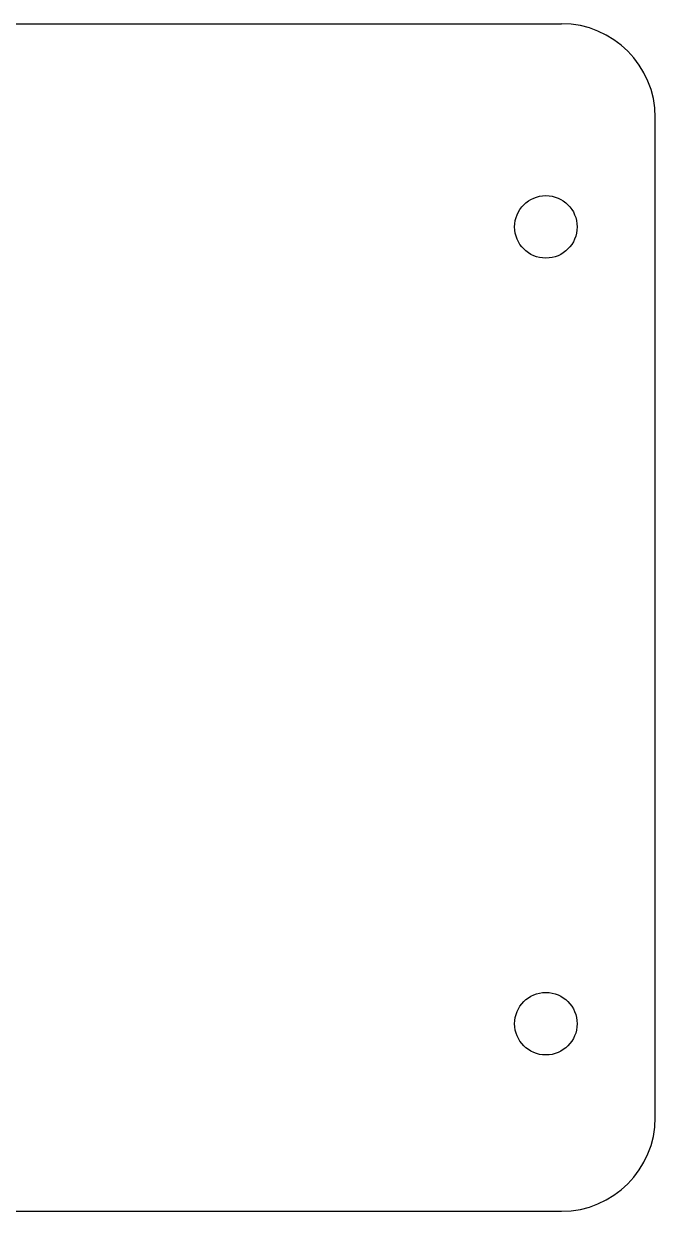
# Model space of a CAD drawing. Extents: x -72 to 0, y -77 to -39.
# Drawn here: x -20.2 to 0, y -77 to -39 of the extents above; entities that cross this region are included whole.
import ezdxf

# ---------------------------------------------------------------- set-up
doc = ezdxf.new("R2010")
doc.units = 0
doc.header["$MEASUREMENT"] = 0
doc.layers.get('0').update_dxf_attribs({"linetype": 'CONTINUOUS'})

# ---------------------------------------------------------------- blocks, each defined once
blk = doc.blocks.new('FUSION080')
at = {"color": 0}
for p, q in [((-69, -39), (-3, -39)), ((0, -74), (0, -42)), ((-69, -77), (-3, -77))]:
    blk.add_line(p, q, dxfattribs=at)
for centre in [(-3.5, -45.5), (-3.5, -71)]:
    blk.add_circle(centre, 1, dxfattribs=at)
for centre, start, end in [((-3, -42), 0, 90), ((-3, -74), 270, 0)]:
    blk.add_arc(centre, 3, start, end, dxfattribs=at)

msp = doc.modelspace()

# ---------------------------------------------------------------- block references
at = {"color": 0}
msp.add_blockref('FUSION080', (0, 0), dxfattribs=at)

doc.saveas('drawing.dxf')
